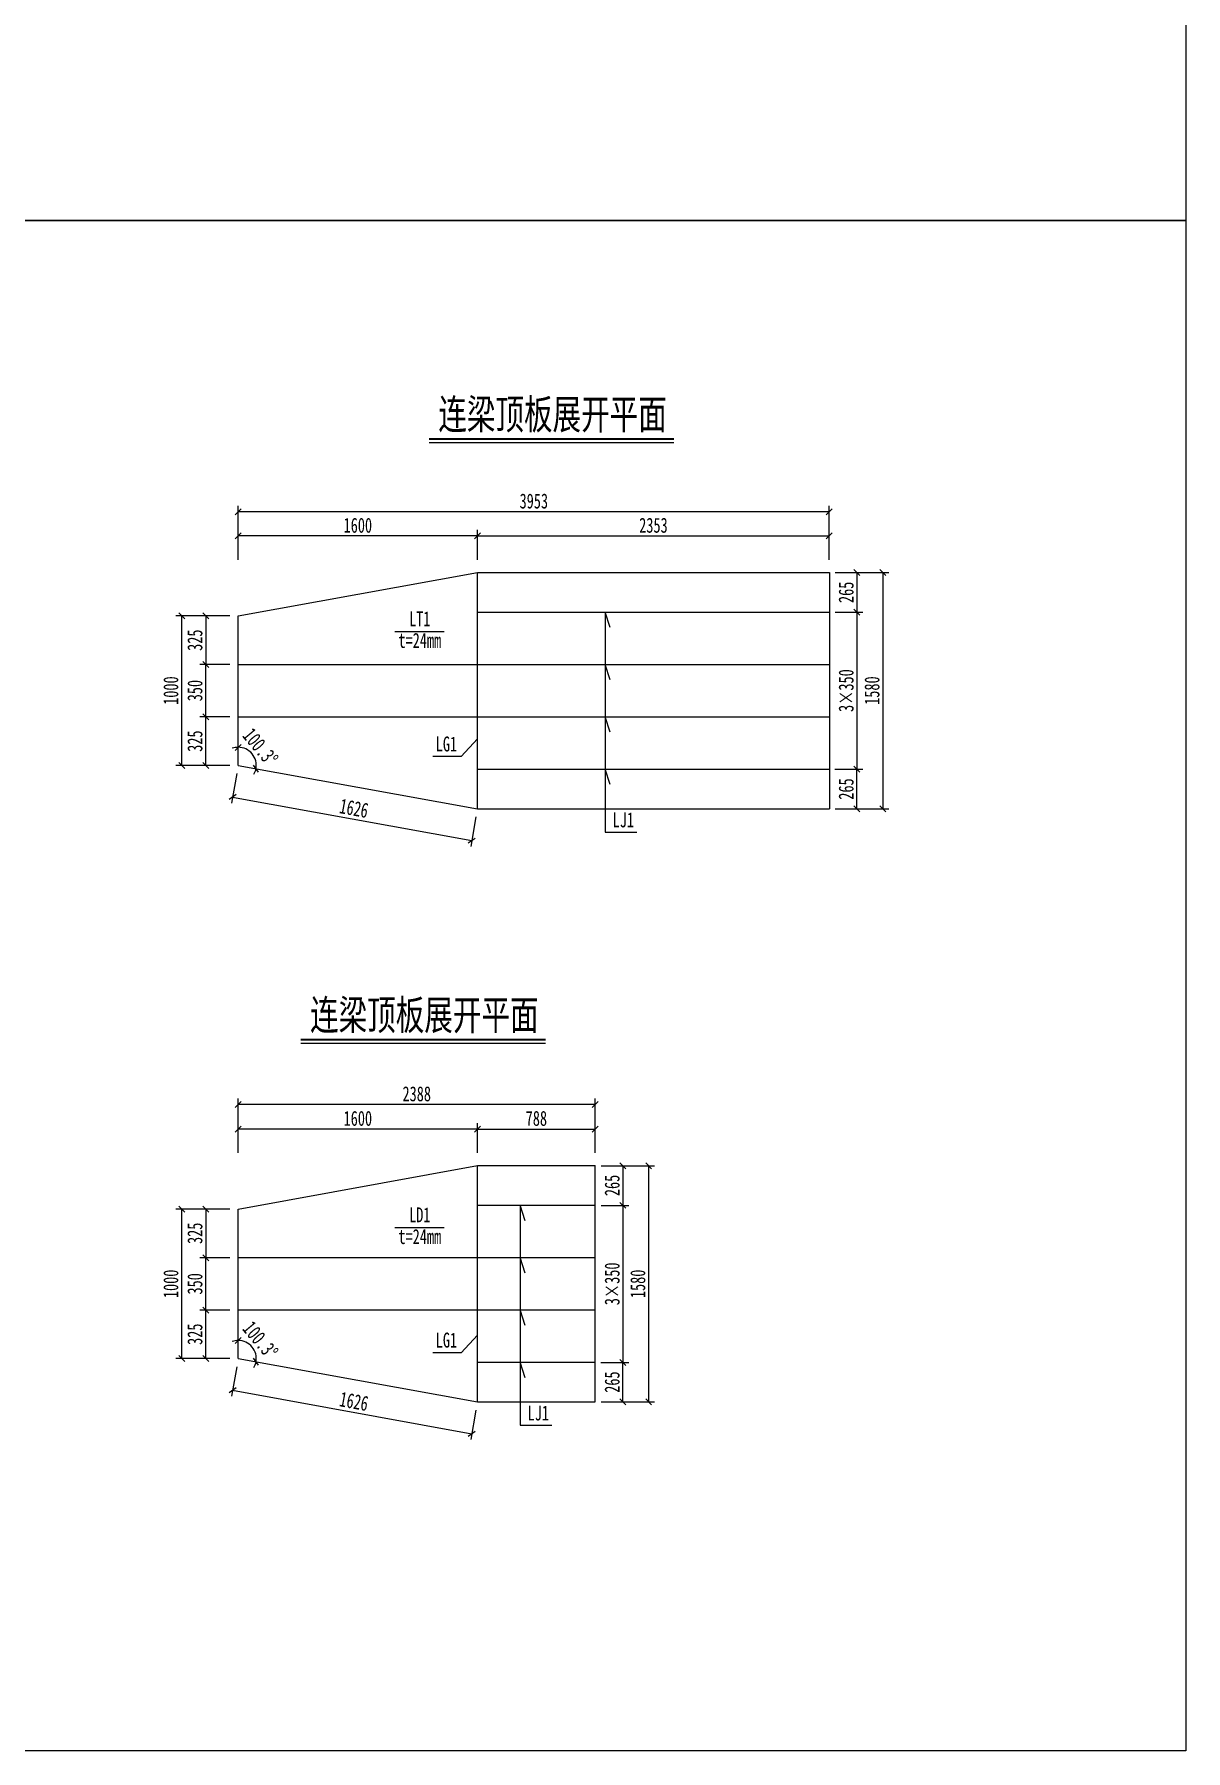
# Model space of a CAD drawing. Header units: millimetres. Extents: x -89049 to 410567, y -307459 to -100425.
# Drawn here: x 94073 to 101773, y -278218 to -266741 of the extents above; entities that cross this region are included whole.
import ezdxf
from ezdxf.enums import TextEntityAlignment as Align

# ---------------------------------------------------------------- set-up
doc = ezdxf.new("R2010")
doc.units = ezdxf.units.MM
doc.linetypes.add('DASHED', pattern=[0.75, 0.5, -0.25])
doc.layers.get('Defpoints').update_dxf_attribs({"color": 8})
for name, color, linetype, lineweight in [('文字', 7, 'Continuous', 15), ('标注线及字体', 2, 'Continuous', 15), ('细实线', 4, 'Continuous', 15), ('虚线', 7, 'DASHED', 13), ('钢板粗线', 1, 'Continuous', 25)]:
    doc.layers.add(name, color=color, linetype=linetype, lineweight=lineweight)
doc.styles.add('111', font='', dxfattribs={"width": 0.7})
doc.styles.add('BM_Dim', font='', dxfattribs={"width": 0.85})
doc.styles.get('111').set_extended_font_data('仿宋_GB2312')
doc.styles.get('BM_Dim').set_extended_font_data('仿宋_GB2312')
doc.dimstyles.new('200', dxfattribs={"dimscale": 0, "dimtxt": 2.5, "dimasz": 1, "dimexe": 1, "dimexo": 1, "dimgap": 0.6, "dimtad": 1, "dimdec": 0, "dimdsep": 46, "dimtxsty": '111', "dimblk": 'OBLIQUE', "dimcen": 0, "dimclrd": 4, "dimclre": 4, "dimclrt": 4, "dimadec": 1, "dimazin": 2, "dimtfac": 1, "dimtdec": 0, "dimtix": 1, "dimtmove": 2, "dimatfit": 3, "dimfxl": 4, "dimfxlon": 1, "dimtolj": 1, "dimlwd": -1, "dimlwe": -1, "dimarcsym": 0})

# ---------------------------------------------------------------- blocks, each defined once
blk = doc.blocks.new('_Oblique')
at = {"color": 0, "linetype": 'ByBlock', "lineweight": -2}
blk.add_line((-0.5, -0.5), (0.5, 0.5), dxfattribs=at)
blk = doc.blocks.new('*D2239')
at = {"layer": 'Defpoints', "color": 0, "transparency": 16777216}
for p in [(95220, -271304), (95437, -271304), (95437, -271629)]:
    blk.add_point(p, dxfattribs=at)
at = {"layer": '细实线', "color": 4, "transparency": 16777216}
for p, q in [((95380, -271304), (95180, -271304)), ((95220, -271629), (95220, -271304)), ((95380, -271629), (95180, -271629))]:
    blk.add_line(p, q, dxfattribs=at)
at = {"layer": '细实线', "color": 4, "transparency": 16777216, "xscale": 40, "yscale": 40, "zscale": 40}
for p, rotation in [((95220, -271304), 90), ((95220, -271629), 270)]:
    blk.add_blockref('_Oblique', p, dxfattribs=dict(at, rotation=rotation))
at = {"layer": '细实线', "color": 4, "transparency": 16777216, "insert": (95148, -271467), "char_height": 100, "attachment_point": 5, "rotation": 90, "style": '111'}
blk.add_mtext('\\A1;325', dxfattribs=at)
blk = doc.blocks.new('*D2240')
at = {"layer": 'Defpoints', "color": 0, "transparency": 16777216}
for p in [(95220, -270954), (95437, -270954), (95437, -271304)]:
    blk.add_point(p, dxfattribs=at)
at = {"layer": '细实线', "color": 4, "transparency": 16777216}
for p, q in [((95380, -270954), (95180, -270954)), ((95220, -271304), (95220, -270954)), ((95380, -271304), (95180, -271304))]:
    blk.add_line(p, q, dxfattribs=at)
at = {"layer": '细实线', "color": 4, "transparency": 16777216, "xscale": 40, "yscale": 40, "zscale": 40}
for p, rotation in [((95220, -270954), 90), ((95220, -271304), 270)]:
    blk.add_blockref('_Oblique', p, dxfattribs=dict(at, rotation=rotation))
at = {"layer": '细实线', "color": 4, "transparency": 16777216, "insert": (95148, -271129), "char_height": 100, "attachment_point": 5, "rotation": 90, "style": '111'}
blk.add_mtext('\\A1;350', dxfattribs=at)
blk = doc.blocks.new('*D2241')
at = {"layer": 'Defpoints', "color": 0, "transparency": 16777216}
for p in [(95437, -270629), (95220, -270954), (95437, -270954)]:
    blk.add_point(p, dxfattribs=at)
at = {"layer": '细实线', "color": 4, "transparency": 16777216}
for p, q in [((95380, -270629), (95180, -270629)), ((95220, -270629), (95220, -270954)), ((95380, -270954), (95180, -270954))]:
    blk.add_line(p, q, dxfattribs=at)
at = {"layer": '细实线', "color": 4, "transparency": 16777216, "xscale": 40, "yscale": 40, "zscale": 40}
for p, rotation in [((95220, -270629), 90), ((95220, -270954), 270)]:
    blk.add_blockref('_Oblique', p, dxfattribs=dict(at, rotation=rotation))
at = {"layer": '细实线', "color": 4, "transparency": 16777216, "insert": (95148, -270792), "char_height": 100, "attachment_point": 5, "rotation": 90, "style": '111'}
blk.add_mtext('\\A1;325', dxfattribs=at)
blk = doc.blocks.new('*D2242')
at = {"layer": 'Defpoints', "color": 0, "transparency": 16777216}
for p in [(95059, -270629), (95437, -270629), (95437, -271629)]:
    blk.add_point(p, dxfattribs=at)
at = {"layer": '细实线', "color": 4, "transparency": 16777216}
for p, q in [((95219, -270629), (95019, -270629)), ((95059, -271629), (95059, -270629)), ((95219, -271629), (95019, -271629))]:
    blk.add_line(p, q, dxfattribs=at)
at = {"layer": '细实线', "color": 4, "transparency": 16777216, "xscale": 40, "yscale": 40, "zscale": 40}
for p, rotation in [((95059, -270629), 90), ((95059, -271629), 270)]:
    blk.add_blockref('_Oblique', p, dxfattribs=dict(at, rotation=rotation))
at = {"layer": '细实线', "color": 4, "transparency": 16777216, "insert": (94987, -271129), "char_height": 100, "attachment_point": 5, "rotation": 90, "style": '111'}
blk.add_mtext('\\A1;1000', dxfattribs=at)
blk = doc.blocks.new('*D2243')
at = {"layer": 'Defpoints', "color": 0, "transparency": 16777216}
for p in [(95220, -275271), (95437, -275271), (95437, -275596)]:
    blk.add_point(p, dxfattribs=at)
at = {"layer": '细实线', "color": 4, "transparency": 16777216}
for p, q in [((95380, -275271), (95180, -275271)), ((95220, -275596), (95220, -275271)), ((95380, -275596), (95180, -275596))]:
    blk.add_line(p, q, dxfattribs=at)
at = {"layer": '细实线', "color": 4, "transparency": 16777216, "xscale": 40, "yscale": 40, "zscale": 40}
for p, rotation in [((95220, -275271), 90), ((95220, -275596), 270)]:
    blk.add_blockref('_Oblique', p, dxfattribs=dict(at, rotation=rotation))
at = {"layer": '细实线', "color": 4, "transparency": 16777216, "insert": (95148, -275433), "char_height": 100, "attachment_point": 5, "rotation": 90, "style": '111'}
blk.add_mtext('\\A1;325', dxfattribs=at)
blk = doc.blocks.new('*D2244')
at = {"layer": 'Defpoints', "color": 0, "transparency": 16777216}
for p in [(95220, -274921), (95437, -274921), (95437, -275271)]:
    blk.add_point(p, dxfattribs=at)
at = {"layer": '细实线', "color": 4, "transparency": 16777216}
for p, q in [((95380, -274921), (95180, -274921)), ((95220, -275271), (95220, -274921)), ((95380, -275271), (95180, -275271))]:
    blk.add_line(p, q, dxfattribs=at)
at = {"layer": '细实线', "color": 4, "transparency": 16777216, "xscale": 40, "yscale": 40, "zscale": 40}
for p, rotation in [((95220, -274921), 90), ((95220, -275271), 270)]:
    blk.add_blockref('_Oblique', p, dxfattribs=dict(at, rotation=rotation))
at = {"layer": '细实线', "color": 4, "transparency": 16777216, "insert": (95148, -275096), "char_height": 100, "attachment_point": 5, "rotation": 90, "style": '111'}
blk.add_mtext('\\A1;350', dxfattribs=at)
blk = doc.blocks.new('*D2245')
at = {"layer": 'Defpoints', "color": 0, "transparency": 16777216}
for p in [(95437, -274596), (95220, -274921), (95437, -274921)]:
    blk.add_point(p, dxfattribs=at)
at = {"layer": '细实线', "color": 4, "transparency": 16777216}
for p, q in [((95380, -274596), (95180, -274596)), ((95220, -274596), (95220, -274921)), ((95380, -274921), (95180, -274921))]:
    blk.add_line(p, q, dxfattribs=at)
at = {"layer": '细实线', "color": 4, "transparency": 16777216, "xscale": 40, "yscale": 40, "zscale": 40}
for p, rotation in [((95220, -274596), 90), ((95220, -274921), 270)]:
    blk.add_blockref('_Oblique', p, dxfattribs=dict(at, rotation=rotation))
at = {"layer": '细实线', "color": 4, "transparency": 16777216, "insert": (95148, -274758), "char_height": 100, "attachment_point": 5, "rotation": 90, "style": '111'}
blk.add_mtext('\\A1;325', dxfattribs=at)
blk = doc.blocks.new('*D2246')
at = {"layer": 'Defpoints', "color": 0, "transparency": 16777216}
for p in [(95059, -274596), (95437, -274596), (95437, -275596)]:
    blk.add_point(p, dxfattribs=at)
at = {"layer": '细实线', "color": 4, "transparency": 16777216}
for p, q in [((95219, -274596), (95019, -274596)), ((95059, -275596), (95059, -274596)), ((95219, -275596), (95019, -275596))]:
    blk.add_line(p, q, dxfattribs=at)
at = {"layer": '细实线', "color": 4, "transparency": 16777216, "xscale": 40, "yscale": 40, "zscale": 40}
for p, rotation in [((95059, -274596), 90), ((95059, -275596), 270)]:
    blk.add_blockref('_Oblique', p, dxfattribs=dict(at, rotation=rotation))
at = {"layer": '细实线', "color": 4, "transparency": 16777216, "insert": (94987, -275096), "char_height": 100, "attachment_point": 5, "rotation": 90, "style": '111'}
blk.add_mtext('\\A1;1000', dxfattribs=at)
blk = doc.blocks.new('*D2247')
at = {"layer": 'Defpoints', "color": 0, "transparency": 16777216}
for p in [(95437, -270095), (97037, -270339), (95437, -270629)]:
    blk.add_point(p, dxfattribs=at)
at = {"layer": '细实线', "color": 4, "transparency": 16777216}
for p, q in [((95437, -270255), (95437, -270055)), ((97037, -270095), (95437, -270095)), ((97037, -270255), (97037, -270055))]:
    blk.add_line(p, q, dxfattribs=at)
at = {"layer": '细实线', "color": 4, "transparency": 16777216, "xscale": 40, "yscale": 40, "zscale": 40, "rotation": 180}
blk.add_blockref('_Oblique', (95437, -270095), dxfattribs=at)
at = {"layer": '细实线', "color": 4, "transparency": 16777216, "xscale": 40, "yscale": 40, "zscale": 40}
blk.add_blockref('_Oblique', (97037, -270095), dxfattribs=at)
at = {"layer": '细实线', "color": 4, "transparency": 16777216, "insert": (96237, -270024), "char_height": 100, "attachment_point": 5, "style": '111'}
blk.add_mtext('\\A1;1600', dxfattribs=at)
blk = doc.blocks.new('*D2248')
at = {"layer": 'Defpoints', "color": 0, "transparency": 16777216}
for p in [(99390, -270095), (97037, -270339), (99390, -270339)]:
    blk.add_point(p, dxfattribs=at)
at = {"layer": '细实线', "color": 4, "transparency": 16777216}
for p, q in [((97037, -270255), (97037, -270055)), ((97037, -270095), (99390, -270095)), ((99390, -270255), (99390, -270055))]:
    blk.add_line(p, q, dxfattribs=at)
at = {"layer": '细实线', "color": 4, "transparency": 16777216, "xscale": 40, "yscale": 40, "zscale": 40, "rotation": 180}
blk.add_blockref('_Oblique', (97037, -270095), dxfattribs=at)
at = {"layer": '细实线', "color": 4, "transparency": 16777216, "xscale": 40, "yscale": 40, "zscale": 40}
blk.add_blockref('_Oblique', (99390, -270095), dxfattribs=at)
at = {"layer": '细实线', "color": 4, "transparency": 16777216, "insert": (98214, -270024), "char_height": 100, "attachment_point": 5, "style": '111'}
blk.add_mtext('\\A1;2353', dxfattribs=at)
blk = doc.blocks.new('*D2249')
at = {"layer": 'Defpoints', "color": 0, "transparency": 16777216}
for p in [(95437, -269933), (99390, -270339), (95437, -270629)]:
    blk.add_point(p, dxfattribs=at)
at = {"layer": '细实线', "color": 4, "transparency": 16777216}
for p, q in [((95437, -270093), (95437, -269893)), ((99390, -269933), (95437, -269933)), ((99390, -270093), (99390, -269893))]:
    blk.add_line(p, q, dxfattribs=at)
at = {"layer": '细实线', "color": 4, "transparency": 16777216, "xscale": 40, "yscale": 40, "zscale": 40, "rotation": 180}
blk.add_blockref('_Oblique', (95437, -269933), dxfattribs=at)
at = {"layer": '细实线', "color": 4, "transparency": 16777216, "xscale": 40, "yscale": 40, "zscale": 40}
blk.add_blockref('_Oblique', (99390, -269933), dxfattribs=at)
at = {"layer": '细实线', "color": 4, "transparency": 16777216, "insert": (97414, -269862), "char_height": 100, "attachment_point": 5, "style": '111'}
blk.add_mtext('\\A1;3953', dxfattribs=at)
blk = doc.blocks.new('*D2250')
at = {"layer": 'Defpoints', "color": 0, "transparency": 16777216}
for p in [(95437, -271629), (97037, -271919), (96999, -272131)]:
    blk.add_point(p, dxfattribs=at)
at = {"layer": '细实线', "color": 4, "transparency": 16777216}
for p, q in [((95427, -271684), (95392, -271881)), ((95399, -271841), (96999, -272131)), ((97027, -271974), (96992, -272171))]:
    blk.add_line(p, q, dxfattribs=at)
at = {"layer": '细实线', "color": 4, "transparency": 16777216, "xscale": 40, "yscale": 40, "zscale": 40}
for p, rotation in [((95399, -271841), 169.7266693583707), ((96999, -272131), 349.7266693583707)]:
    blk.add_blockref('_Oblique', p, dxfattribs=dict(at, rotation=rotation))
at = {"layer": '细实线', "color": 4, "transparency": 16777216, "insert": (96211, -271916), "char_height": 100, "attachment_point": 5, "rotation": 349.7267, "style": '111'}
blk.add_mtext('\\A1;1626', dxfattribs=at)
blk = doc.blocks.new('*D2251')
at = {"layer": 'Defpoints', "color": 0, "transparency": 16777216}
for p in [(95437, -270629), (95437, -271629), (95437, -271629), (95545, -271576), (97037, -271919)]:
    blk.add_point(p, dxfattribs=at)
at = {"layer": '细实线', "color": 4, "transparency": 16777216}
for start, end in [(90, 109.0615), (349.7267, 90), (330.6651, 349.7267)]:
    blk.add_arc((95437, -271629), 121, start, end, dxfattribs=at)
at = {"layer": '细实线', "color": 4, "transparency": 16777216, "xscale": 40, "yscale": 40, "zscale": 40}
for p, rotation in [((95437, -271509), 359.9999999999984), ((95556, -271651), 79.72666935837071)]:
    blk.add_blockref('_Oblique', p, dxfattribs=dict(at, rotation=rotation))
at = {"layer": '细实线', "color": 4, "transparency": 16777216, "insert": (95585, -271506), "char_height": 100, "attachment_point": 5, "rotation": 309.8633, "style": '111'}
blk.add_mtext('\\A1;100.3%%d', dxfattribs=at)
blk = doc.blocks.new('*D2252')
at = {"layer": 'Defpoints', "color": 0, "transparency": 16777216}
for p in [(95437, -274061), (97037, -274306), (95437, -274596)]:
    blk.add_point(p, dxfattribs=at)
at = {"layer": '细实线', "color": 4, "transparency": 16777216}
for p, q in [((95437, -274221), (95437, -274021)), ((97037, -274061), (95437, -274061)), ((97037, -274221), (97037, -274021))]:
    blk.add_line(p, q, dxfattribs=at)
at = {"layer": '细实线', "color": 4, "transparency": 16777216, "xscale": 40, "yscale": 40, "zscale": 40, "rotation": 180}
blk.add_blockref('_Oblique', (95437, -274061), dxfattribs=at)
at = {"layer": '细实线', "color": 4, "transparency": 16777216, "xscale": 40, "yscale": 40, "zscale": 40}
blk.add_blockref('_Oblique', (97037, -274061), dxfattribs=at)
at = {"layer": '细实线', "color": 4, "transparency": 16777216, "insert": (96237, -273990), "char_height": 100, "attachment_point": 5, "style": '111'}
blk.add_mtext('\\A1;1600', dxfattribs=at)
blk = doc.blocks.new('*D2253')
at = {"layer": 'Defpoints', "color": 0, "transparency": 16777216}
for p in [(97825, -274061), (97037, -274306), (97825, -274306)]:
    blk.add_point(p, dxfattribs=at)
at = {"layer": '细实线', "color": 4, "transparency": 16777216}
for p, q in [((97037, -274221), (97037, -274021)), ((97037, -274061), (97825, -274061)), ((97825, -274221), (97825, -274021))]:
    blk.add_line(p, q, dxfattribs=at)
at = {"layer": '细实线', "color": 4, "transparency": 16777216, "xscale": 40, "yscale": 40, "zscale": 40, "rotation": 180}
blk.add_blockref('_Oblique', (97037, -274061), dxfattribs=at)
at = {"layer": '细实线', "color": 4, "transparency": 16777216, "xscale": 40, "yscale": 40, "zscale": 40}
blk.add_blockref('_Oblique', (97825, -274061), dxfattribs=at)
at = {"layer": '细实线', "color": 4, "transparency": 16777216, "insert": (97431, -273990), "char_height": 100, "attachment_point": 5, "style": '111'}
blk.add_mtext('\\A1;788', dxfattribs=at)
blk = doc.blocks.new('*D2254')
at = {"layer": 'Defpoints', "color": 0, "transparency": 16777216}
for p in [(95437, -273897), (97825, -274420), (95437, -274596)]:
    blk.add_point(p, dxfattribs=at)
at = {"layer": '细实线', "color": 4, "transparency": 16777216}
for p, q in [((95437, -274057), (95437, -273857)), ((97825, -273897), (95437, -273897)), ((97825, -274057), (97825, -273857))]:
    blk.add_line(p, q, dxfattribs=at)
at = {"layer": '细实线', "color": 4, "transparency": 16777216, "xscale": 40, "yscale": 40, "zscale": 40, "rotation": 180}
blk.add_blockref('_Oblique', (95437, -273897), dxfattribs=at)
at = {"layer": '细实线', "color": 4, "transparency": 16777216, "xscale": 40, "yscale": 40, "zscale": 40}
blk.add_blockref('_Oblique', (97825, -273897), dxfattribs=at)
at = {"layer": '细实线', "color": 4, "transparency": 16777216, "insert": (96631, -273826), "char_height": 100, "attachment_point": 5, "style": '111'}
blk.add_mtext('\\A1;2388', dxfattribs=at)
blk = doc.blocks.new('*D2255')
at = {"layer": 'Defpoints', "color": 0, "transparency": 16777216}
for p in [(95437, -275596), (97037, -275886), (96999, -276098)]:
    blk.add_point(p, dxfattribs=at)
at = {"layer": '细实线', "color": 4, "transparency": 16777216}
for p, q in [((95427, -275650), (95392, -275847)), ((95399, -275808), (96999, -276098)), ((97027, -275940), (96992, -276137))]:
    blk.add_line(p, q, dxfattribs=at)
at = {"layer": '细实线', "color": 4, "transparency": 16777216, "xscale": 40, "yscale": 40, "zscale": 40}
for p, rotation in [((95399, -275808), 169.7266693583707), ((96999, -276098), 349.7266693583707)]:
    blk.add_blockref('_Oblique', p, dxfattribs=dict(at, rotation=rotation))
at = {"layer": '细实线', "color": 4, "transparency": 16777216, "insert": (96211, -275882), "char_height": 100, "attachment_point": 5, "rotation": 349.7267, "style": '111'}
blk.add_mtext('\\A1;1626', dxfattribs=at)
blk = doc.blocks.new('*D2256')
at = {"layer": 'Defpoints', "color": 0, "transparency": 16777216}
for p in [(95437, -274596), (95545, -275542), (95437, -275596), (95437, -275596), (97037, -275886)]:
    blk.add_point(p, dxfattribs=at)
at = {"layer": '细实线', "color": 4, "transparency": 16777216}
for start, end in [(90, 109.0615), (349.7267, 90), (330.6651, 349.7267)]:
    blk.add_arc((95437, -275596), 121, start, end, dxfattribs=at)
at = {"layer": '细实线', "color": 4, "transparency": 16777216, "xscale": 40, "yscale": 40, "zscale": 40}
for p, rotation in [((95437, -275475), 359.9999999999984), ((95556, -275617), 79.72666935837071)]:
    blk.add_blockref('_Oblique', p, dxfattribs=dict(at, rotation=rotation))
at = {"layer": '细实线', "color": 4, "transparency": 16777216, "insert": (95585, -275472), "char_height": 100, "attachment_point": 5, "rotation": 309.8633, "style": '111'}
blk.add_mtext('\\A1;100.3%%d', dxfattribs=at)
blk = doc.blocks.new('*D2257')
at = {"layer": 'Defpoints', "color": 0, "transparency": 16777216}
for p in [(97825, -274306), (97825, -274571), (98009, -274571)]:
    blk.add_point(p, dxfattribs=at)
at = {"layer": '细实线', "color": 4, "transparency": 16777216}
for p, q in [((97865, -274306), (98049, -274306)), ((98009, -274306), (98009, -274571)), ((97865, -274571), (98049, -274571))]:
    blk.add_line(p, q, dxfattribs=at)
at = {"layer": '细实线', "color": 4, "transparency": 16777216, "xscale": 40, "yscale": 40, "zscale": 40}
for p, rotation in [((98009, -274306), 90), ((98009, -274571), 270)]:
    blk.add_blockref('_Oblique', p, dxfattribs=dict(at, rotation=rotation))
at = {"layer": '细实线', "color": 4, "transparency": 16777216, "insert": (97938, -274438), "char_height": 100, "attachment_point": 5, "rotation": 90, "style": '111'}
blk.add_mtext('\\A1;265', dxfattribs=at)
blk = doc.blocks.new('*D2258')
at = {"layer": 'Defpoints', "color": 0, "transparency": 16777216}
for p in [(97825, -274571), (97825, -275621), (98009, -275621)]:
    blk.add_point(p, dxfattribs=at)
at = {"layer": '细实线', "color": 4, "transparency": 16777216}
for p, q in [((97865, -274571), (98049, -274571)), ((98009, -274571), (98009, -275621)), ((97865, -275621), (98049, -275621))]:
    blk.add_line(p, q, dxfattribs=at)
at = {"layer": '细实线', "color": 4, "transparency": 16777216, "xscale": 40, "yscale": 40, "zscale": 40}
for p, rotation in [((98009, -274571), 90), ((98009, -275621), 270)]:
    blk.add_blockref('_Oblique', p, dxfattribs=dict(at, rotation=rotation))
at = {"layer": '细实线', "color": 4, "transparency": 16777216, "insert": (97938, -275096), "char_height": 100, "attachment_point": 5, "rotation": 90, "style": '111'}
blk.add_mtext('\\A1;3×350', dxfattribs=at)
blk = doc.blocks.new('*D2259')
at = {"layer": 'Defpoints', "color": 0, "transparency": 16777216}
for p in [(97823, -275621), (98009, -275621), (97825, -275886)]:
    blk.add_point(p, dxfattribs=at)
at = {"layer": '细实线', "color": 4, "transparency": 16777216}
for p, q in [((97863, -275621), (98049, -275621)), ((98009, -275886), (98009, -275621)), ((97865, -275886), (98049, -275886))]:
    blk.add_line(p, q, dxfattribs=at)
at = {"layer": '细实线', "color": 4, "transparency": 16777216, "xscale": 40, "yscale": 40, "zscale": 40}
for p, rotation in [((98009, -275621), 90), ((98009, -275886), 270)]:
    blk.add_blockref('_Oblique', p, dxfattribs=dict(at, rotation=rotation))
at = {"layer": '细实线', "color": 4, "transparency": 16777216, "insert": (97938, -275753), "char_height": 100, "attachment_point": 5, "rotation": 90, "style": '111'}
blk.add_mtext('\\A1;265', dxfattribs=at)
blk = doc.blocks.new('*D2260')
at = {"layer": 'Defpoints', "color": 0, "transparency": 16777216}
for p in [(97825, -274306), (97825, -275886), (98182, -275886)]:
    blk.add_point(p, dxfattribs=at)
at = {"layer": '细实线', "color": 4, "transparency": 16777216}
for p, q in [((98022, -274306), (98222, -274306)), ((98182, -274306), (98182, -275886)), ((98022, -275886), (98222, -275886))]:
    blk.add_line(p, q, dxfattribs=at)
at = {"layer": '细实线', "color": 4, "transparency": 16777216, "xscale": 40, "yscale": 40, "zscale": 40}
for p, rotation in [((98182, -274306), 90), ((98182, -275886), 270)]:
    blk.add_blockref('_Oblique', p, dxfattribs=dict(at, rotation=rotation))
at = {"layer": '细实线', "color": 4, "transparency": 16777216, "insert": (98110, -275096), "char_height": 100, "attachment_point": 5, "rotation": 90, "style": '111'}
blk.add_mtext('\\A1;1580', dxfattribs=at)
blk = doc.blocks.new('*D2261')
at = {"layer": 'Defpoints', "color": 0, "transparency": 16777216}
for p in [(99390, -270339), (99390, -270604), (99575, -270604)]:
    blk.add_point(p, dxfattribs=at)
at = {"layer": '细实线', "color": 4, "transparency": 16777216}
for p, q in [((99430, -270339), (99615, -270339)), ((99575, -270339), (99575, -270604)), ((99430, -270604), (99615, -270604))]:
    blk.add_line(p, q, dxfattribs=at)
at = {"layer": '细实线', "color": 4, "transparency": 16777216, "xscale": 40, "yscale": 40, "zscale": 40}
for p, rotation in [((99575, -270339), 90), ((99575, -270604), 270)]:
    blk.add_blockref('_Oblique', p, dxfattribs=dict(at, rotation=rotation))
at = {"layer": '细实线', "color": 4, "transparency": 16777216, "insert": (99503, -270472), "char_height": 100, "attachment_point": 5, "rotation": 90, "style": '111'}
blk.add_mtext('\\A1;265', dxfattribs=at)
blk = doc.blocks.new('*D2262')
at = {"layer": 'Defpoints', "color": 0, "transparency": 16777216}
for p in [(99390, -270604), (99390, -271654), (99575, -271654)]:
    blk.add_point(p, dxfattribs=at)
at = {"layer": '细实线', "color": 4, "transparency": 16777216}
for p, q in [((99430, -270604), (99615, -270604)), ((99575, -270604), (99575, -271654)), ((99430, -271654), (99615, -271654))]:
    blk.add_line(p, q, dxfattribs=at)
at = {"layer": '细实线', "color": 4, "transparency": 16777216, "xscale": 40, "yscale": 40, "zscale": 40}
for p, rotation in [((99575, -270604), 90), ((99575, -271654), 270)]:
    blk.add_blockref('_Oblique', p, dxfattribs=dict(at, rotation=rotation))
at = {"layer": '细实线', "color": 4, "transparency": 16777216, "insert": (99503, -271129), "char_height": 100, "attachment_point": 5, "rotation": 90, "style": '111'}
blk.add_mtext('\\A1;3×350', dxfattribs=at)
blk = doc.blocks.new('*D2263')
at = {"layer": 'Defpoints', "color": 0, "transparency": 16777216}
for p in [(99388, -271654), (99575, -271654), (99390, -271919)]:
    blk.add_point(p, dxfattribs=at)
at = {"layer": '细实线', "color": 4, "transparency": 16777216}
for p, q in [((99428, -271654), (99615, -271654)), ((99575, -271919), (99575, -271654)), ((99430, -271919), (99615, -271919))]:
    blk.add_line(p, q, dxfattribs=at)
at = {"layer": '细实线', "color": 4, "transparency": 16777216, "xscale": 40, "yscale": 40, "zscale": 40}
for p, rotation in [((99575, -271654), 90), ((99575, -271919), 270)]:
    blk.add_blockref('_Oblique', p, dxfattribs=dict(at, rotation=rotation))
at = {"layer": '细实线', "color": 4, "transparency": 16777216, "insert": (99503, -271787), "char_height": 100, "attachment_point": 5, "rotation": 90, "style": '111'}
blk.add_mtext('\\A1;265', dxfattribs=at)
blk = doc.blocks.new('*D2264')
at = {"layer": 'Defpoints', "color": 0, "transparency": 16777216}
for p in [(99390, -270339), (99390, -271919), (99748, -271919)]:
    blk.add_point(p, dxfattribs=at)
at = {"layer": '细实线', "color": 4, "transparency": 16777216}
for p, q in [((99588, -270339), (99788, -270339)), ((99748, -270339), (99748, -271919)), ((99588, -271919), (99788, -271919))]:
    blk.add_line(p, q, dxfattribs=at)
at = {"layer": '细实线', "color": 4, "transparency": 16777216, "xscale": 40, "yscale": 40, "zscale": 40}
for p, rotation in [((99748, -270339), 90), ((99748, -271919), 270)]:
    blk.add_blockref('_Oblique', p, dxfattribs=dict(at, rotation=rotation))
at = {"layer": '细实线', "color": 4, "transparency": 16777216, "insert": (99676, -271129), "char_height": 100, "attachment_point": 5, "rotation": 90, "style": '111'}
blk.add_mtext('\\A1;1580', dxfattribs=at)

msp = doc.modelspace()

# ---------------------------------------------------------------- linework, layer by layer
at = {"color": 4}
for p, q in [((96714.2, -269470.5), (98350.5, -269470.5)), ((95856.6, -273487.1), (97492.8, -273487.1))]:
    msp.add_line(p, q, dxfattribs=at)
at = {"color": 6, "const_width": 14.4}
for points in [[(96713.4, -269446.5), (98351.9, -269446.5)], [(95855.8, -273463.1), (97494.3, -273463.1)]]:
    msp.add_lwpolyline(points, dxfattribs=at)
at = {"layer": 'Defpoints'}
for points in [[(86373.4, -257753.6), (101773.4, -257753.6), (101773.4, -267985.6), (86373.4, -267985.6)], [(86373.4, -267985.6), (101773.4, -267985.6), (101773.4, -278217.6), (86373.4, -278217.6)]]:
    msp.add_lwpolyline(points, close=True, dxfattribs=at)
at = {"layer": '细实线'}
for p, q in [((97890.6, -270604.3), (97890.6, -272074.7)), ((97925.5, -270707.5), (97890.6, -270604.3)), ((96483.7, -270733.4), (96814.5, -270733.4)), ((97925.5, -271057.5), (97890.6, -270954.3)), ((97925.5, -271407.5), (97890.6, -271304.3)), ((96927.4, -271569.9), (97037.1, -271451.8)), ((96927.4, -271569.9), (96738.9, -271569.9)), ((97925.5, -271757.5), (97890.6, -271654.3)), ((97890.6, -272074.7), (98103, -272074.7)), ((97322, -274570.6), (97322, -276041)), ((97356.9, -274673.7), (97322, -274570.6)), ((96483.7, -274719.8), (96814.5, -274719.8)), ((97356.9, -275023.7), (97322, -274920.6)), ((97356.9, -275373.7), (97322, -275270.6)), ((96927.4, -275556.4), (97037.1, -275438.3)), ((96927.4, -275556.4), (96738.9, -275556.4)), ((97356.9, -275723.7), (97322, -275620.6)), ((97322, -276041), (97534.3, -276041))]:
    msp.add_line(p, q, dxfattribs=at)
at = {"layer": '虚线', "ltscale": 5}
for p, q in [((97037.1, -271919.3), (97037.1, -270339.3)), ((97037.1, -270604.3), (99390.4, -270604.3)), ((95437.1, -270954.3), (99390.4, -270954.3)), ((95437.1, -271304.3), (99390.4, -271304.3)), ((97037.1, -271654.3), (99390.4, -271654.3)), ((97037.1, -275885.6), (97037.1, -274305.6)), ((97037.1, -274570.6), (97824.7, -274570.6)), ((95437.1, -274920.6), (97824.7, -274920.6)), ((95437.1, -275270.6), (97824.7, -275270.6)), ((97037.1, -275620.6), (97824.7, -275620.6))]:
    msp.add_line(p, q, dxfattribs=at)
at = {"layer": '钢板粗线'}
for p, q in [((95437.1, -270629.3), (97037.1, -270339.3)), ((97037.1, -270339.3), (99390.4, -270339.3)), ((99390.4, -270339.3), (99390.4, -271919.3)), ((95437.1, -271629.3), (95437.1, -270629.3)), ((95437.1, -271629.3), (97037.1, -271919.3)), ((97037.1, -271919.3), (99390.4, -271919.3)), ((95437.1, -274595.6), (97037.1, -274305.6)), ((97037.1, -274305.6), (97824.7, -274305.6)), ((97824.7, -275885.6), (97824.7, -274305.6)), ((95437.1, -275595.6), (95437.1, -274595.6)), ((95437.1, -275595.6), (97037.1, -275885.6)), ((97037.1, -275885.6), (97824.7, -275885.6))]:
    msp.add_line(p, q, dxfattribs=at)

# ---------------------------------------------------------------- texts
at = {"layer": '文字', "style": 'BM_Dim', "width": 0.7}
for s, p in [('LT1', (96651.4, -270728.3)), ('t=24mm', (96651.4, -270873.2)), ('LJ1', (98012.5, -272073.2)), ('LD1', (96651.4, -274714.7)), ('t=24mm', (96651.4, -274859.7)), ('LJ1', (97443.9, -276039.5))]:
    msp.add_text(s, height=100, dxfattribs=at).set_placement(p, align=Align.BOTTOM_CENTER)
for p in [(96829.4, -271565.7), (96829.4, -275552.2)]:
    msp.add_text('LG1', height=100, rotation=360, dxfattribs=at).set_placement(p, align=Align.BOTTOM_CENTER)
at = {"layer": '标注线及字体', "style": '111', "width": 0.7}
for p in [(97539.1, -269278.1), (96681.5, -273294.7)]:
    msp.add_text('连梁顶板展开平面', height=200, dxfattribs=at).set_placement(p, align=Align.MIDDLE)

# ---------------------------------------------------------------- dimensions: what is measured, and where the dimension line sits
at = {"layer": '细实线'}
for base, p1, p2, picture, middle in [((95437.1, -269933.2), (99390.4, -270339.3), (95437.1, -270629.3), '*D2249', (97413.7, -269861.6)), ((95437.1, -270095.2), (97037.1, -270339.3), (95437.1, -270629.3), '*D2247', (96237.1, -270023.6)), ((99390.4, -270095.2), (97037.1, -270339.3), (99390.4, -270339.3), '*D2248', (98213.7, -270023.6)), ((95437.1, -273897.2), (97824.7, -274420.5), (95437.1, -274595.6), '*D2254', (96630.9, -273825.6)), ((95437.1, -274061.5), (97037.1, -274305.6), (95437.1, -274595.6), '*D2252', (96237.1, -273989.9)), ((97824.7, -274061.5), (97037.1, -274305.6), (97824.7, -274305.6), '*D2253', (97430.9, -273989.9))]:
    dim = msp.add_linear_dim(base=base, p1=p1, p2=p2, dimstyle='200', override={"dimscale": 40, "dimblk": 'Oblique'}, dxfattribs=at)
    dim.commit()
    dim.dimension.update_dxf_attribs({"geometry": picture, "text_midpoint": middle})
for base, p1, p2, angle, picture, middle in [((99574.9, -270604.3), (99390.4, -270339.3), (99390.4, -270604.3), 270, '*D2261', (99503.3, -270471.8)), ((99747.7, -271919.3), (99390.4, -270339.3), (99390.4, -271919.3), 270, '*D2264', (99676.1, -271129.3)), ((95059.1, -270629.3), (95437.1, -271629.3), (95437.1, -270629.3), 90, '*D2242', (94987.5, -271129.3)), ((95220, -270954.3), (95437.1, -270629.3), (95437.1, -270954.3), 270, '*D2241', (95148.4, -270791.8)), ((95220, -270954.3), (95437.1, -271304.3), (95437.1, -270954.3), 90, '*D2240', (95148.4, -271129.3)), ((95220, -271304.3), (95437.1, -271629.3), (95437.1, -271304.3), 90, '*D2239', (95148.4, -271466.8)), ((99574.9, -271654.3), (99390.4, -271919.3), (99388.4, -271654.3), 90, '*D2263', (99503.3, -271786.8)), ((98009.2, -274570.6), (97824.7, -274305.6), (97824.7, -274570.6), 270, '*D2257', (97937.7, -274438.1)), ((98182, -275885.6), (97824.7, -274305.6), (97824.7, -275885.6), 270, '*D2260', (98110.5, -275095.6)), ((95059.1, -274595.6), (95437.1, -275595.6), (95437.1, -274595.6), 90, '*D2246', (94987.5, -275095.6)), ((95220, -274920.6), (95437.1, -274595.6), (95437.1, -274920.6), 270, '*D2245', (95148.4, -274758.1)), ((95220, -274920.6), (95437.1, -275270.6), (95437.1, -274920.6), 90, '*D2244', (95148.4, -275095.6)), ((95220, -275270.6), (95437.1, -275595.6), (95437.1, -275270.6), 90, '*D2243', (95148.4, -275433.1)), ((98009.2, -275620.6), (97824.7, -275885.6), (97822.7, -275620.6), 90, '*D2259', (97937.7, -275753.1))]:
    dim = msp.add_linear_dim(base=base, p1=p1, p2=p2, angle=angle, dimstyle='200', override={"dimscale": 40, "dimblk": 'Oblique'}, dxfattribs=at)
    dim.commit()
    dim.dimension.update_dxf_attribs({"geometry": picture, "text_midpoint": middle})
for base, p1, p2, picture, middle in [((99574.9, -271654.3), (99390.4, -270604.3), (99390.4, -271654.3), '*D2262', (99503.3, -271129.3)), ((98009.2, -275620.6), (97824.7, -274570.6), (97824.7, -275620.6), '*D2258', (97937.7, -275095.6))]:
    dim = msp.add_linear_dim(base=base, p1=p1, p2=p2, angle=270, text='3×350', dimstyle='200', override={"dimscale": 40, "dimblk": 'Oblique'}, dxfattribs=at)
    dim.commit()
    dim.dimension.update_dxf_attribs({"geometry": picture, "text_midpoint": middle})
for base, line1, line2, picture, middle in [((95545.5, -271576), ((95437.1, -271629.3), (95437.1, -270629.3)), ((95437.1, -271629.3), (97037.1, -271919.3)), '*D2251', (95584.8, -271506.1)), ((95545.5, -275542.3), ((95437.1, -275595.6), (95437.1, -274595.6)), ((95437.1, -275595.6), (97037.1, -275885.6)), '*D2256', (95584.8, -275472.3))]:
    dim = msp.add_angular_dim_2l(base=base, line1=line1, line2=line2, dimstyle='200', override={"dimscale": 40, "dimblk": 'Oblique'}, dxfattribs=at)
    dim.commit()
    dim.dimension.update_dxf_attribs({"geometry": picture, "text_midpoint": middle})
for p1, p2, picture, middle in [((95437.1, -271629.3), (97037.1, -271919.3), '*D2250', (96211.4, -271915.9)), ((95437.1, -275595.6), (97037.1, -275885.6), '*D2255', (96211.4, -275882.2))]:
    dim = msp.add_aligned_dim(p1=p1, p2=p2, distance=-215.5, dimstyle='200', override={"dimscale": 40, "dimblk": 'Oblique'}, dxfattribs=at)
    dim.commit()
    dim.dimension.update_dxf_attribs({"geometry": picture, "text_midpoint": middle})

doc.saveas('drawing.dxf')
